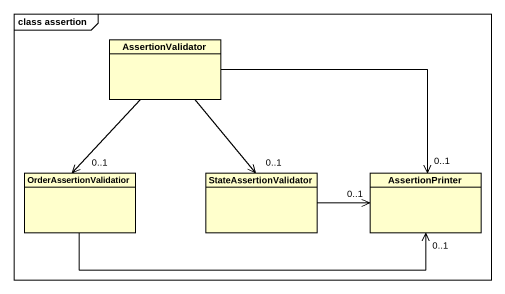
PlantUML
@startuml
mainframe class assertion
hide circle
hide empty members
class AssertionValidator
class OrderAssertionValidatior
class StateAssertionValidator
class AssertionPrinter
AssertionValidator --> "0..1" OrderAssertionValidatior
AssertionValidator --> "0..1" StateAssertionValidator
AssertionValidator -right-> "0..1" AssertionPrinter
OrderAssertionValidatior -right-> "0..1" AssertionPrinter
StateAssertionValidator -right-> "0..1" AssertionPrinter
@enduml
